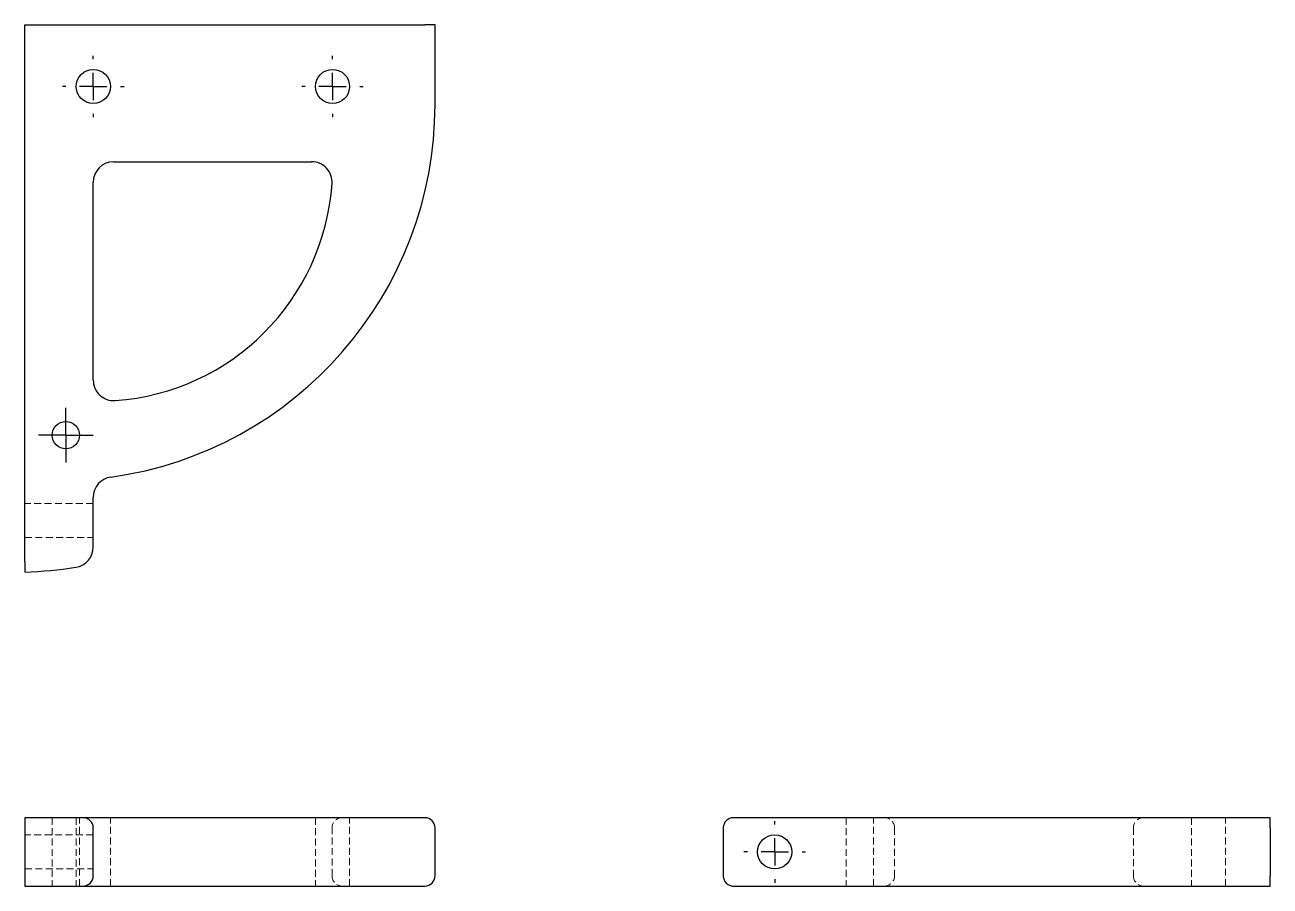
# Model space of a CAD drawing. Header units: millimetres. Extents: x 46 to 273, y 51 to 208.
import ezdxf

# ---------------------------------------------------------------- set-up
doc = ezdxf.new("R2010")
doc.units = ezdxf.units.MM
doc.linetypes.add('HIDDEN', pattern=[1.905, 1.27, -0.635])
doc.layers.add('10', color=7, linetype='Continuous')

# ---------------------------------------------------------------- blocks, each defined once
blk = doc.blocks.new('SW_CENTERMARKSYMBOL_0')
at = {"layer": '10', "color": 0}
for p, q in [((0, 2.5), (0, 5)), ((0, 0), (0, 2.5)), ((-2.5, 0), (-5, 0)), ((0, 0), (-2.5, 0)), ((0, 0), (0, -2.5)), ((0, 0), (2.5, 0)), ((2.5, 0), (5, 0)), ((0, -2.5), (0, -5))]:
    blk.add_line(p, q, dxfattribs=at)
blk = doc.blocks.new('SW_CENTERMARKSYMBOL_1')
at = {"layer": '10', "color": 0}
for p, q in [((0, 5), (0, 5.62)), ((0, 0), (0, 2.5)), ((-5, 0), (-5.62, 0)), ((0, 0), (-2.5, 0)), ((0, 0), (0, -2.5)), ((0, 0), (2.5, 0)), ((5, 0), (5.62, 0)), ((0, -5), (0, -5.62))]:
    blk.add_line(p, q, dxfattribs=at)
blk = doc.blocks.new('SW_CENTERMARKSYMBOL_2')
at = {"layer": '10', "color": 0}
for p, q in [((0, 5), (0, 5.62)), ((0, 0), (0, 2.5)), ((-5, 0), (-5.62, 0)), ((0, 0), (-2.5, 0)), ((0, 0), (0, -2.5)), ((0, 0), (2.5, 0)), ((5, 0), (5.62, 0)), ((0, -5), (0, -5.62))]:
    blk.add_line(p, q, dxfattribs=at)
blk = doc.blocks.new('SW_CENTERMARKSYMBOL_3')
at = {"layer": '10', "color": 0}
for p, q in [((0, 5), (0, 5.62)), ((0, 0), (0, 2.5)), ((-5, 0), (-5.62, 0)), ((0, 0), (-2.5, 0)), ((0, 0), (0, -2.5)), ((0, 0), (2.5, 0)), ((5, 0), (5.62, 0)), ((0, -5), (0, -5.62))]:
    blk.add_line(p, q, dxfattribs=at)

msp = doc.modelspace()

# ---------------------------------------------------------------- linework, layer by layer
at = {"color": 7, "linetype": 'Continuous', "lineweight": 25}
for p, q in [((45.54, 208), (118.59, 208)), ((45.54, 109.98), (45.54, 208)), ((120.46, 208), (118.59, 208)), ((120.46, 193.46), (120.46, 208)), ((61.77, 183.03), (97.9, 183.03)), ((58.03, 143.15), (58.03, 179.28)), ((58.03, 112.68), (58.03, 121.73)), ((54.57, 63.24), (45.54, 63.24)), ((56.15, 63.24), (54.57, 63.24)), ((61, 63.24), (56.15, 63.24)), ((118.59, 63.24), (61, 63.24)), ((175.83, 63.24), (174.98, 63.24)), ((177.68, 63.24), (175.83, 63.24)), ((186.73, 63.24), (177.68, 63.24)), ((192.3, 63.24), (186.73, 63.24)), ((258.46, 63.24), (192.3, 63.24)), ((273, 63.24), (258.46, 63.24)), ((273, 61.37), (273, 63.24)), ((45.54, 61.37), (45.54, 52.63)), ((58.03, 52.63), (58.03, 61.37)), ((120.46, 52.63), (120.46, 61.37)), ((173.11, 61.37), (173.11, 52.63)), ((273, 61.37), (273, 52.63)), ((273, 50.76), (273, 52.63)), ((45.54, 50.76), (54.57, 50.76)), ((54.57, 50.76), (56.15, 50.76)), ((56.15, 50.76), (61, 50.76)), ((61, 50.76), (118.59, 50.76)), ((174.98, 50.76), (175.83, 50.76)), ((175.83, 50.76), (177.68, 50.76)), ((177.68, 50.76), (186.73, 50.76)), ((186.73, 50.76), (192.3, 50.76)), ((192.3, 50.76), (258.46, 50.76)), ((258.46, 50.76), (273, 50.76))]:
    msp.add_line(p, q, dxfattribs=at)
at = {"color": 7, "linetype": 'HIDDEN', "lineweight": 18}
for p, q in [((58.03, 120.63), (45.54, 120.63)), ((45.54, 114.39), (58.03, 114.39)), ((50.53, 63.24), (50.53, 50.76)), ((54.9, 63.24), (54.9, 50.76)), ((55.53, 50.76), (55.53, 63.24)), ((61.15, 50.76), (61.15, 63.24)), ((98.61, 63.24), (98.61, 50.76)), ((104.85, 50.76), (104.85, 63.24)), ((195.58, 63.24), (195.58, 50.76)), ((200.58, 50.76), (200.58, 63.24)), ((258.64, 63.24), (258.64, 50.76)), ((264.88, 50.76), (264.88, 63.24)), ((58.03, 60.12), (45.54, 60.12)), ((101.65, 52.63), (101.65, 61.37)), ((204.4, 61.37), (204.4, 52.63)), ((248.03, 61.37), (248.03, 52.63)), ((45.54, 53.88), (58.03, 53.88))]:
    msp.add_line(p, q, dxfattribs=at)
at = {"color": 7, "linetype": 'Continuous', "lineweight": 25}
for centre, radius in [((58.03, 196.76), 3.12), ((101.73, 196.76), 3.12), ((53.03, 133.08), 2.5), ((182.51, 57), 3.12)]:
    msp.add_circle(centre, radius, dxfattribs=at)
for centre, radius, start, end in [((51.78, 193.46), 68.68, 277.9281, 0), ((61.77, 179.28), 3.75, 90, 180), ((97.9, 179.28), 3.75, 356.015, 90), ((59.07, 181.99), 42.68, 273.985, 356.015), ((61.77, 143.15), 3.75, 180, 273.985), ((61.77, 121.73), 3.75, 97.9281, 180), ((54.28, 112.68), 3.75, 278.802, 0), ((43, 185.52), 77.46, 271.8784, 278.802), ((56.15, 61.37), 1.87, 0, 90), ((118.59, 61.37), 1.87, 0, 90), ((56.15, 52.63), 1.87, 270, 0), ((118.59, 52.63), 1.87, 270, 0)]:
    msp.add_arc(centre, radius, start, end, dxfattribs=at)
at = {"color": 7, "linetype": 'HIDDEN', "lineweight": 18}
for centre, start, end in [((103.52, 61.37), 90, 180), ((202.53, 61.37), 0, 90), ((249.9, 61.37), 90, 180), ((103.52, 52.63), 180, 270), ((202.53, 52.63), 270, 0), ((249.9, 52.63), 180, 270)]:
    msp.add_arc(centre, 1.87, start, end, dxfattribs=at)
at = {"color": 7, "linetype": 'Continuous', "lineweight": 25}
for points in [[(45.54, 109.98), (45.54, 109.86), (45.54, 109.73), (45.54, 109.5), (45.54, 109.38), (45.54, 109.15), (45.54, 109.04), (45.54, 108.84), (45.54, 108.74), (45.54, 108.48), (45.54, 108.34), (45.54, 108.16), (45.54, 108.11), (45.54, 108.11)], [(45.54, 63.24), (45.54, 63.24), (45.54, 63.23), (45.54, 63.18), (45.54, 63.15), (45.54, 63.05), (45.54, 63), (45.54, 62.86), (45.54, 62.78), (45.54, 62.52), (45.54, 62.31), (45.54, 61.86), (45.54, 61.62), (45.54, 61.37)], [(174.98, 63.24), (174.86, 63.24), (174.73, 63.23), (174.5, 63.18), (174.38, 63.15), (174.15, 63.05), (174.04, 63), (173.84, 62.86), (173.74, 62.78), (173.48, 62.52), (173.34, 62.31), (173.16, 61.86), (173.11, 61.62), (173.11, 61.37)], [(45.54, 52.63), (45.54, 52.51), (45.54, 52.38), (45.54, 52.14), (45.54, 52.03), (45.54, 51.8), (45.54, 51.69), (45.54, 51.49), (45.54, 51.39), (45.54, 51.13), (45.54, 50.99), (45.54, 50.81), (45.54, 50.76), (45.54, 50.76)], [(173.11, 52.63), (173.11, 52.51), (173.12, 52.38), (173.17, 52.14), (173.2, 52.03), (173.3, 51.8), (173.35, 51.69), (173.49, 51.49), (173.57, 51.39), (173.83, 51.13), (174.04, 50.99), (174.49, 50.81), (174.73, 50.76), (174.98, 50.76)]]:
    msp.add_open_spline(points, degree=3, knots=[0, 0, 0, 0, 0.125, 0.125, 0.25, 0.25, 0.375, 0.375, 0.5, 0.5, 0.75, 0.75, 1, 1, 1, 1], dxfattribs=at)

# ---------------------------------------------------------------- block references
at = {"layer": '10'}
for name, p in [('SW_CENTERMARKSYMBOL_1', (58.03, 196.76)), ('SW_CENTERMARKSYMBOL_2', (101.73, 196.76)), ('SW_CENTERMARKSYMBOL_0', (53.03, 133.08)), ('SW_CENTERMARKSYMBOL_3', (182.51, 57))]:
    msp.add_blockref(name, p, dxfattribs=at)

doc.saveas('drawing.dxf')
